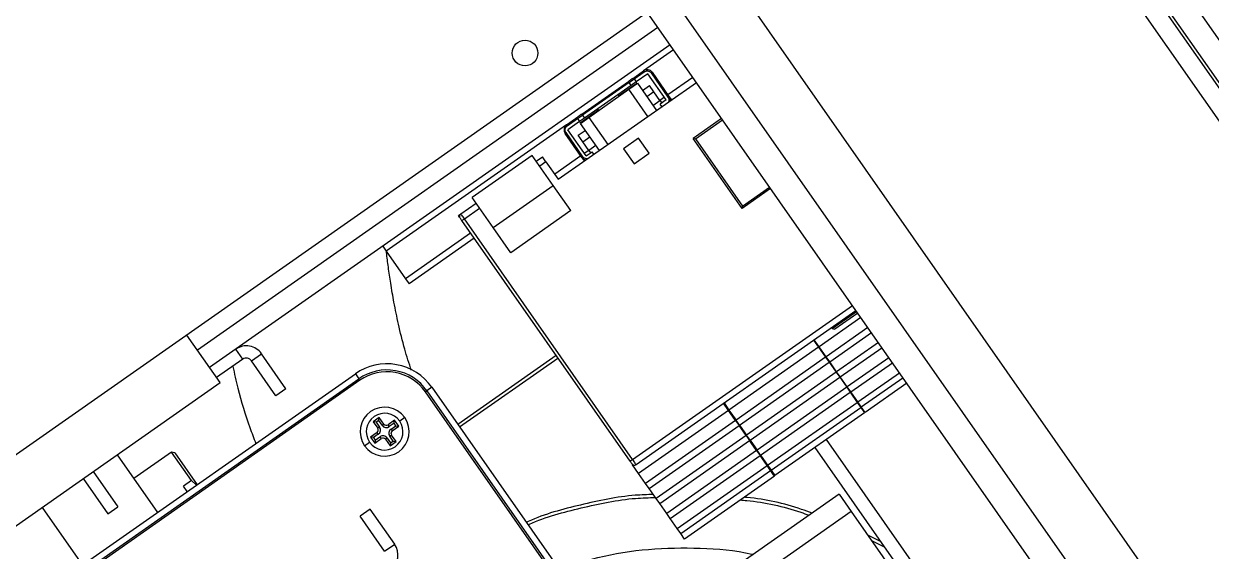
# Model space of a CAD drawing. Header units: millimetres. Extents: x 152904052 to 153933663, y 538271515 to 539240469.
# Drawn here: x 153466568.1 to 153466762.4, y 538579549.6 to 538579635.8 of the extents above; entities that cross this region are included whole.
import ezdxf

# ---------------------------------------------------------------- set-up
doc = ezdxf.new("R2010")
doc.units = ezdxf.units.MM
doc.layers.add('POWR', color=5, linetype='Continuous')

msp = doc.modelspace()

# ---------------------------------------------------------------- linework, layer by layer
at = {"layer": 'POWR', "color": 7}
for p, q in [((153466681.47, 538579750.47), (153466868.11, 538579483.92)), ((153466677.78, 538579747.89), (153466864.49, 538579481.24)), ((153466678.19, 538579748.18), (153466864.83, 538579481.62)), ((153466675.24, 538579746.11), (153466862, 538579479.4)), ((153466632.73, 538579716.34), (153466819.48, 538579449.63)), ((153466674.05, 538579640.41), (153466342.3, 538579408.12)), ((153466794.5, 538579468.39), (153466674.05, 538579640.41)), ((153466790.57, 538579465.64), (153466670.12, 538579637.66)), ((153466671.87, 538579635.16), (153466596.55, 538579582.42)), ((153466673.85, 538579632.34), (153466598.53, 538579579.6)), ((153466674.42, 538579631.52), (153466669.53, 538579628.09)), ((153466667.68, 538579626.8), (153466669.53, 538579628.09)), ((153466667.96, 538579626.75), (153466669.64, 538579627.92)), ((153466670.23, 538579627.61), (153466668.31, 538579626.26)), ((153466669.53, 538579628.09), (153466669.64, 538579627.92)), ((153466673.21, 538579623.35), (153466670.23, 538579627.61)), ((153466670.76, 538579627.73), (153466670.92, 538579627.84)), ((153466670.76, 538579627.73), (153466673.51, 538579623.8)), ((153466670.92, 538579627.84), (153466673.67, 538579623.91)), ((153466655.55, 538579610.37), (153466678.15, 538579626.19)), ((153466659.41, 538579621), (153466667.03, 538579626.34)), ((153466667.14, 538579626.18), (153466659.52, 538579620.84)), ((153466667.49, 538579625.68), (153466659.87, 538579620.35)), ((153466665.43, 538579624), (153466668.42, 538579626.09)), ((153466667.03, 538579626.34), (153466667.14, 538579626.18)), ((153466667.13, 538579625.07), (153466668.52, 538579626.04)), ((153466667.14, 538579626.18), (153466667.96, 538579626.75)), ((153466667.49, 538579625.68), (153466667.14, 538579626.18)), ((153466668.31, 538579626.26), (153466667.49, 538579625.68)), ((153466667.96, 538579626.75), (153466668.31, 538579626.26)), ((153466668.42, 538579626.09), (153466668.31, 538579626.26)), ((153466668.52, 538579626.04), (153466671.62, 538579621.62)), ((153466669.32, 538579624.89), (153466670.47, 538579625.7)), ((153466671.21, 538579624.63), (153466670.47, 538579625.7)), ((153466677.58, 538579627.01), (153466673.5, 538579624.16)), ((153466660.57, 538579620.48), (153466667.13, 538579625.07)), ((153466665.32, 538579624.16), (153466665.49, 538579623.92)), ((153466670.22, 538579620.64), (153466667.13, 538579625.07)), ((153466671.21, 538579624.63), (153466670.07, 538579623.83)), ((153466671.04, 538579622.44), (153466672.19, 538579623.24)), ((153466672.19, 538579623.24), (153466671.21, 538579624.63)), ((153466672.93, 538579623.76), (153466672.19, 538579623.24)), ((153466672.19, 538579623.24), (153466672.48, 538579622.83)), ((153466673.21, 538579623.35), (153466672.23, 538579622.66)), ((153466673.67, 538579623.91), (153466673.51, 538579623.8)), ((153466673.67, 538579623.91), (153466674.07, 538579623.34)), ((153466659.16, 538579619.61), (153466662.15, 538579621.71)), ((153466662.21, 538579621.62), (153466662.04, 538579621.87)), ((153466672.52, 538579622.25), (153466672.23, 538579622.66)), ((153466656.91, 538579619.26), (153466658.75, 538579620.55)), ((153466657.03, 538579619.09), (153466658.71, 538579620.27)), ((153466659.05, 538579619.78), (153466657.12, 538579618.43)), ((153466658.71, 538579620.27), (153466659.52, 538579620.84)), ((153466658.71, 538579620.27), (153466659.05, 538579619.78)), ((153466659.87, 538579620.35), (153466659.05, 538579619.78)), ((153466659.05, 538579619.78), (153466659.16, 538579619.61)), ((153466659.18, 538579619.5), (153466660.57, 538579620.48)), ((153466662.28, 538579615.08), (153466659.18, 538579619.5)), ((153466659.52, 538579620.84), (153466659.41, 538579621)), ((153466659.52, 538579620.84), (153466659.87, 538579620.35)), ((153466660.57, 538579620.48), (153466663.67, 538579616.05)), ((153466682.27, 538579620.31), (153466677.61, 538579617.04)), ((153466678.03, 538579616.97), (153466682.44, 538579620.06)), ((153466656.91, 538579619.26), (153466627.42, 538579598.61)), ((153466656.67, 538579617.86), (153466656.83, 538579617.98)), ((153466659.42, 538579613.93), (153466656.67, 538579617.86)), ((153466659.58, 538579614.05), (153466656.83, 538579617.98)), ((153466657.03, 538579619.09), (153466656.91, 538579619.26)), ((153466660.11, 538579614.17), (153466657.12, 538579618.43)), ((153466658.84, 538579617.55), (153466659.98, 538579618.35)), ((153466659.58, 538579616.49), (153466658.84, 538579617.55)), ((153466659.58, 538579616.49), (153466660.73, 538579617.29)), ((153466660.56, 538579615.09), (153466659.58, 538579616.49)), ((153466661.7, 538579615.9), (153466660.56, 538579615.09)), ((153466668.7, 538579617.07), (153466666.24, 538579615.35)), ((153466670.42, 538579614.61), (153466668.7, 538579617.07)), ((153466677.61, 538579617.04), (153466678.03, 538579616.97)), ((153466685.64, 538579605.58), (153466677.61, 538579617.04)), ((153466678.03, 538579616.97), (153466685.71, 538579605.99)), ((153466651.31, 538579614.26), (153466641.48, 538579607.38)), ((153466654.75, 538579609.35), (153466651.31, 538579614.26)), ((153466651.96, 538579613.34), (153466652.97, 538579614.05)), ((153466653.54, 538579613.23), (153466652.97, 538579614.05)), ((153466659.25, 538579614.18), (153466654.98, 538579611.19)), ((153466659.58, 538579614.05), (153466659.42, 538579613.93)), ((153466659.42, 538579613.93), (153466659.82, 538579613.36)), ((153466660.56, 538579615.09), (153466659.82, 538579614.58)), ((153466660.11, 538579614.17), (153466661.09, 538579614.86)), ((153466660.56, 538579615.09), (153466660.84, 538579614.68)), ((153466661.38, 538579614.45), (153466661.09, 538579614.86)), ((153466666.24, 538579615.35), (153466667.96, 538579612.89)), ((153466667.96, 538579612.89), (153466670.42, 538579614.61)), ((153466653.54, 538579613.23), (153466652.53, 538579612.52)), ((153466653.54, 538579613.23), (153466655.55, 538579610.37)), ((153466644.92, 538579602.47), (153466654.75, 538579609.35)), ((153466657.62, 538579605.25), (153466654.75, 538579609.35)), ((153466690.3, 538579608.84), (153466685.64, 538579605.58)), ((153466685.71, 538579605.99), (153466690.13, 538579609.09)), ((153466639.63, 538579604.71), (153466642.13, 538579606.46)), ((153466644.92, 538579602.47), (153466641.48, 538579607.38)), ((153466685.64, 538579605.58), (153466685.71, 538579605.99)), ((153466639.22, 538579604.42), (153466639.63, 538579604.71)), ((153466639.4, 538579604.16), (153466639.22, 538579604.42)), ((153466640.2, 538579603.89), (153466642.7, 538579605.64)), ((153466667.73, 538579564.57), (153466640.2, 538579603.89)), ((153466657.62, 538579605.25), (153466647.79, 538579598.37)), ((153466667.32, 538579564.29), (153466639.79, 538579603.61)), ((153466647.79, 538579598.37), (153466644.92, 538579602.47)), ((153466641.23, 538579601.56), (153466630.58, 538579594.1)), ((153466641.8, 538579600.74), (153466631.15, 538579593.28)), ((153466626.85, 538579599.43), (153466627.42, 538579598.61)), ((153466627.42, 538579598.61), (153466630.58, 538579594.1)), ((153466630.58, 538579594.1), (153466631.15, 538579593.28)), ((153466667.73, 538579564.57), (153466703.67, 538579589.74)), ((153466668.31, 538579563.75), (153466704.25, 538579588.92)), ((153466700.39, 538579585.98), (153466704.36, 538579588.76)), ((153466704.54, 538579588.51), (153466700.81, 538579585.9)), ((153466705.06, 538579587.76), (153466698.24, 538579582.99)), ((153466600.25, 538579577.14), (153466594.8, 538579584.92)), ((153466706.21, 538579586.13), (153466699.38, 538579581.35)), ((153466699.96, 538579580.53), (153466706.78, 538579585.31)), ((153466700.28, 538579586.14), (153466700.39, 538579585.98)), ((153466700.39, 538579585.98), (153466700.81, 538579585.9)), ((153466603.98, 538579580.97), (153466602.83, 538579582.61)), ((153466698.15, 538579582.93), (153466683.49, 538579572.66)), ((153466697.34, 538579584.09), (153466698.15, 538579582.93)), ((153466698.24, 538579582.99), (153466697.43, 538579584.14)), ((153466698.15, 538579582.93), (153466699.3, 538579581.29)), ((153466699.38, 538579581.35), (153466698.24, 538579582.99)), ((153466707.93, 538579583.67), (153466701.1, 538579578.89)), ((153466701.68, 538579578.07), (153466708.5, 538579582.85)), ((153466603.98, 538579580.97), (153466599.67, 538579577.96)), ((153466605.37, 538579580.72), (153466607.01, 538579581.87)), ((153466609.38, 538579574.99), (153466605.37, 538579580.72)), ((153466611.02, 538579576.14), (153466607.01, 538579581.87)), ((153466655.22, 538579581.57), (153466639.14, 538579570.32)), ((153466639.43, 538579569.91), (153466655.51, 538579581.16)), ((153466699.3, 538579581.29), (153466684.64, 538579571.02)), ((153466685.21, 538579570.2), (153466699.87, 538579580.47)), ((153466699.3, 538579581.29), (153466699.87, 538579580.47)), ((153466699.96, 538579580.53), (153466699.38, 538579581.35)), ((153466699.87, 538579580.47), (153466701.02, 538579578.83)), ((153466701.1, 538579578.89), (153466699.96, 538579580.53)), ((153466709.65, 538579581.21), (153466702.82, 538579576.43)), ((153466575.68, 538579545.89), (153466622.37, 538579578.59)), ((153466622.37, 538579578.59), (153466622.94, 538579577.77)), ((153466701.02, 538579578.83), (153466686.36, 538579568.57)), ((153466701.02, 538579578.83), (153466701.6, 538579578.01)), ((153466701.68, 538579578.07), (153466701.1, 538579578.89)), ((153466703.4, 538579575.61), (153466710.22, 538579580.39)), ((153466704.54, 538579573.98), (153466711.37, 538579578.75)), ((153466379.08, 538579422.27), (153466600.25, 538579577.14)), ((153466576.25, 538579545.07), (153466622.94, 538579577.77)), ((153466623.11, 538579577.52), (153466576.42, 538579544.83)), ((153466623.11, 538579577.52), (153466622.94, 538579577.77)), ((153466686.93, 538579567.75), (153466701.6, 538579578.01)), ((153466701.6, 538579578.01), (153466702.74, 538579576.38)), ((153466702.82, 538579576.43), (153466701.68, 538579578.07)), ((153466705.12, 538579573.16), (153466711.94, 538579577.93)), ((153466712.57, 538579577.04), (153466705.74, 538579572.27)), ((153466611.02, 538579576.14), (153466609.38, 538579574.99)), ((153466633.84, 538579575.63), (153466634.08, 538579575.8)), ((153466664.06, 538579532.47), (153466633.84, 538579575.63)), ((153466634.9, 538579576.38), (153466634.08, 538579575.8)), ((153466634.08, 538579575.8), (153466665.06, 538579531.57)), ((153466634.9, 538579576.38), (153466667.6, 538579529.69)), ((153466702.74, 538579576.38), (153466688.08, 538579566.11)), ((153466688.65, 538579565.29), (153466703.32, 538579575.56)), ((153466702.74, 538579576.38), (153466703.32, 538579575.56)), ((153466703.4, 538579575.61), (153466702.82, 538579576.43)), ((153466703.32, 538579575.56), (153466704.46, 538579573.92)), ((153466704.54, 538579573.98), (153466703.4, 538579575.61)), ((153466683.41, 538579572.6), (153466682.6, 538579573.76)), ((153466682.68, 538579573.82), (153466683.49, 538579572.66)), ((153466683.49, 538579572.66), (153466684.64, 538579571.02)), ((153466689.8, 538579563.65), (153466704.46, 538579573.92)), ((153466690.37, 538579562.83), (153466705.04, 538579573.1)), ((153466704.46, 538579573.92), (153466705.04, 538579573.1)), ((153466705.12, 538579573.16), (153466704.54, 538579573.98)), ((153466705.04, 538579573.1), (153466705.66, 538579572.21)), ((153466705.74, 538579572.27), (153466705.12, 538579573.16)), ((153466626.28, 538579571.44), (153466625.29, 538579570.75)), ((153466625.29, 538579570.75), (153466626.04, 538579569.68)), ((153466625.78, 538579570.66), (153466625.29, 538579570.75)), ((153466626.19, 538579570.95), (153466625.78, 538579570.66)), ((153466626.19, 538579570.95), (153466626.28, 538579571.44)), ((153466626.73, 538579570.17), (153466626.19, 538579570.95)), ((153466627.02, 538579570.37), (153466626.28, 538579571.44)), ((153466628.78, 538579570.99), (153466627.72, 538579570.25)), ((153466628.7, 538579570.5), (153466628.78, 538579570.99)), ((153466629.47, 538579570.01), (153466628.78, 538579570.99)), ((153466630.44, 538579571.42), (153466629.62, 538579570.85)), ((153466683.41, 538579572.6), (153466668.71, 538579562.31)), ((153466684.56, 538579570.97), (153466669.85, 538579560.67)), ((153466684.56, 538579570.97), (153466683.41, 538579572.6)), ((153466684.56, 538579570.97), (153466685.13, 538579570.15)), ((153466685.21, 538579570.2), (153466684.64, 538579571.02)), ((153466705.66, 538579572.21), (153466691, 538579561.94)), ((153466625.92, 538579568.99), (153466624.85, 538579568.24)), ((153466625.78, 538579570.66), (153466626.33, 538579569.88)), ((153466626.12, 538579568.7), (153466625.92, 538579568.99)), ((153466626.33, 538579569.88), (153466626.04, 538579569.68)), ((153466626.73, 538579570.17), (153466627.02, 538579570.37)), ((153466627.92, 538579569.96), (153466627.72, 538579570.25)), ((153466628.7, 538579570.5), (153466627.92, 538579569.96)), ((153466628.21, 538579569.55), (153466628.98, 538579570.1)), ((153466628.21, 538579569.55), (153466628.41, 538579569.27)), ((153466628.41, 538579569.27), (153466629.47, 538579570.01)), ((153466628.98, 538579570.1), (153466628.7, 538579570.5)), ((153466628.98, 538579570.1), (153466629.47, 538579570.01)), ((153466670.43, 538579559.85), (153466685.13, 538579570.15)), ((153466686.28, 538579568.51), (153466685.13, 538579570.15)), ((153466685.21, 538579570.2), (153466686.36, 538579568.57)), ((153466623.88, 538579566.83), (153466624.7, 538579567.4)), ((153466625.34, 538579568.15), (153466624.85, 538579568.24)), ((153466624.85, 538579568.24), (153466625.54, 538579567.26)), ((153466626.12, 538579568.7), (153466625.34, 538579568.15)), ((153466625.34, 538579568.15), (153466625.63, 538579567.75)), ((153466625.54, 538579567.26), (153466626.6, 538579568)), ((153466625.63, 538579567.75), (153466625.54, 538579567.26)), ((153466625.63, 538579567.75), (153466626.4, 538579568.29)), ((153466626.4, 538579568.29), (153466626.6, 538579568)), ((153466627.59, 538579568.08), (153466627.3, 538579567.88)), ((153466627.3, 538579567.88), (153466628.05, 538579566.82)), ((153466627.59, 538579568.08), (153466628.13, 538579567.3)), ((153466628, 538579568.37), (153466628.28, 538579568.57)), ((153466628.54, 538579567.59), (153466628, 538579568.37)), ((153466628.05, 538579566.82), (153466629.03, 538579567.5)), ((153466628.13, 538579567.3), (153466628.05, 538579566.82)), ((153466628.13, 538579567.3), (153466628.54, 538579567.59)), ((153466629.03, 538579567.5), (153466628.28, 538579568.57)), ((153466628.54, 538579567.59), (153466629.03, 538579567.5)), ((153466686.28, 538579568.51), (153466671.58, 538579558.21)), ((153466672.15, 538579557.4), (153466686.85, 538579567.69)), ((153466686.28, 538579568.51), (153466686.85, 538579567.69)), ((153466686.93, 538579567.75), (153466686.36, 538579568.57)), ((153466688, 538579566.05), (153466686.85, 538579567.69)), ((153466686.93, 538579567.75), (153466688.08, 538579566.11)), ((153466717.27, 538579542.43), (153466699.46, 538579567.87)), ((153466583.41, 538579565.35), (153466590.01, 538579555.93)), ((153466592.3, 538579565.78), (153466586.14, 538579561.46)), ((153466592.83, 538579565.68), (153466592.3, 538579565.78)), ((153466595.56, 538579561.13), (153466592.3, 538579565.78)), ((153466592.83, 538579565.68), (153466596.48, 538579560.46)), ((153466688, 538579566.05), (153466673.3, 538579555.76)), ((153466673.87, 538579554.94), (153466688.57, 538579565.23)), ((153466688, 538579566.05), (153466688.57, 538579565.23)), ((153466688.65, 538579565.29), (153466688.08, 538579566.11)), ((153466689.72, 538579563.59), (153466688.57, 538579565.23)), ((153466688.65, 538579565.29), (153466689.8, 538579563.65)), ((153466715.38, 538579541.11), (153466697.57, 538579566.55)), ((153466668.71, 538579562.31), (153466667.71, 538579563.73)), ((153466675.02, 538579553.3), (153466689.72, 538579563.59)), ((153466690.29, 538579562.77), (153466689.72, 538579563.59)), ((153466689.8, 538579563.65), (153466690.37, 538579562.83)), ((153466577.84, 538579561.45), (153466581.86, 538579555.72)), ((153466579.48, 538579562.6), (153466583.5, 538579556.86)), ((153466595.56, 538579561.13), (153466594.25, 538579560.21)), ((153466596.38, 538579560.39), (153466595.56, 538579561.13)), ((153466669.85, 538579560.67), (153466668.71, 538579562.31)), ((153466675.59, 538579552.48), (153466690.29, 538579562.77)), ((153466690.92, 538579561.88), (153466676.21, 538579551.59)), ((153466690.92, 538579561.88), (153466690.29, 538579562.77)), ((153466690.37, 538579562.83), (153466691, 538579561.94)), ((153466594.86, 538579559.33), (153466594.25, 538579560.21)), ((153466670.43, 538579559.85), (153466669.85, 538579560.67)), ((153466671.58, 538579558.21), (153466670.43, 538579559.85)), ((153466701.51, 538579558.92), (153466665.01, 538579533.37)), ((153466672.15, 538579557.4), (153466671.58, 538579558.21)), ((153466673.3, 538579555.76), (153466672.15, 538579557.4)), ((153466701.51, 538579558.92), (153466703.49, 538579556.1)), ((153466571.13, 538579556.75), (153466577.72, 538579547.33)), ((153466581.86, 538579555.72), (153466583.5, 538579556.86)), ((153466624.79, 538579556.48), (153466623.15, 538579555.33)), ((153466627.16, 538579549.6), (153466623.15, 538579555.33)), ((153466628.8, 538579550.74), (153466624.79, 538579556.48)), ((153466703.49, 538579556.1), (153466666.99, 538579530.55)), ((153466673.87, 538579554.94), (153466673.3, 538579555.76)), ((153466703.49, 538579556.1), (153466714.44, 538579540.45)), ((153466675.02, 538579553.3), (153466673.87, 538579554.94)), ((153466675.59, 538579552.48), (153466675.02, 538579553.3)), ((153466676.21, 538579551.59), (153466675.59, 538579552.48)), ((153466708.38, 538579551.11), (153466706.21, 538579552.21)), ((153466706.82, 538579551.34), (153466708.99, 538579550.25)), ((153466627.16, 538579549.6), (153466628.8, 538579550.74))]:
    msp.add_line(p, q, dxfattribs=at)
msp.add_circle((153466650.13, 538579630.99), 2.1, dxfattribs=at)
for centre, radius, start, end in [((153466670.1, 538579627.27), 1, 35, 125), ((153466667.8, 538579626.63), 0.2, 35, 125), ((153466672.85, 538579623.34), 1, 350.573, 35), ((153466658.87, 538579620.38), 0.2, 125, 215), ((153466657.49, 538579618.44), 1, 125, 215), ((153466660.24, 538579614.5), 1, 215, 259.427), ((153466604.55, 538579580.15), 3, 35, 125), ((153466604.55, 538579580.15), 1, 35, 125), ((153466627.53, 538579571.21), 9, 35, 125), ((153466627.53, 538579571.21), 8, 35, 125), ((153466627.53, 538579571.21), 7.7, 35, 125), ((153466627.16, 538579569.13), 4, 35, 215), ((153466627.16, 538579569.13), 4, 215, 35), ((153466627.16, 538579569.13), 3, 35, 215), ((153466627.16, 538579569.13), 3, 215, 35), ((153466625.63, 538579569.4), 0.5, 305, 35), ((153466625.63, 538579569.4), 0.851, 305, 35), ((153466627.43, 538579570.66), 0.851, 215, 305), ((153466627.43, 538579570.66), 0.5, 215, 305), ((153466628.69, 538579568.86), 0.851, 125, 215), ((153466628.69, 538579568.86), 0.5, 125, 215), ((153466626.89, 538579567.59), 0.851, 35, 125), ((153466626.89, 538579567.59), 0.5, 35, 125), ((153466626.34, 538579549.02), 3, 305, 35)]:
    msp.add_arc(centre, radius, start, end, dxfattribs=at)
for points, knots in [([(153466669.64, 538579627.92), (153466669.73, 538579627.97), (153466669.87, 538579628.05), (153466670.08, 538579628.07), (153466670.24, 538579628.06), (153466670.4, 538579628.02), (153466670.59, 538579627.92), (153466670.69, 538579627.8), (153466670.76, 538579627.73)], [0, 0, 0, 0, 0.239443, 0.36994, 0.5, 0.630497, 0.760557, 1, 1, 1, 1]), ([(153466667.68, 538579626.8), (153466667.67, 538579626.79), (153466667.66, 538579626.78), (153466667.58, 538579626.73), (153466667.49, 538579626.67), (153466667.39, 538579626.59), (153466667.24, 538579626.49), (153466667.11, 538579626.4), (153466667.03, 538579626.34)], [0, 0, 0, 0, 0.239443, 0.36994, 0.5, 0.630497, 0.760557, 1, 1, 1, 1]), ([(153466673.51, 538579623.8), (153466673.56, 538579623.71), (153466673.63, 538579623.57), (153466673.66, 538579623.36), (153466673.65, 538579623.2), (153466673.61, 538579623.07), (153466673.58, 538579623), (153466673.57, 538579622.98)], [0, 0, 0, 0, 0.349844, 0.54051, 0.730538, 0.921204, 1, 1, 1, 1]), ([(153466659.41, 538579621), (153466659.33, 538579620.95), (153466659.2, 538579620.86), (153466659.05, 538579620.75), (153466658.94, 538579620.68), (153466658.86, 538579620.62), (153466658.78, 538579620.56), (153466658.76, 538579620.55), (153466658.75, 538579620.55)], [0, 0, 0, 0, 0.239443, 0.36994, 0.5, 0.630497, 0.760557, 1, 1, 1, 1]), ([(153466656.83, 538579617.98), (153466656.78, 538579618.07), (153466656.71, 538579618.2), (153466656.68, 538579618.41), (153466656.69, 538579618.58), (153466656.74, 538579618.73), (153466656.83, 538579618.92), (153466656.95, 538579619.03), (153466657.03, 538579619.09)], [0, 0, 0, 0, 0.239443, 0.3699401, 0.5000002, 0.6304971, 0.760557, 1, 1, 1, 1]), ([(153466660.33, 538579613.71), (153466660.31, 538579613.71), (153466660.23, 538579613.7), (153466660.1, 538579613.71), (153466659.94, 538579613.76), (153466659.75, 538579613.85), (153466659.65, 538579613.97), (153466659.58, 538579614.05)], [0, 0, 0, 0, 0.079501, 0.269515, 0.460167, 0.650181, 1, 1, 1, 1]), ([(153466631.54, 538579579.12), (153466631.16, 538579580.28), (153466630.35, 538579582.79), (153466629.43, 538579586.52), (153466628.7, 538579590.12), (153466628.17, 538579593.22), (153466627.77, 538579595.93), (153466627.54, 538579597.66), (153466627.44, 538579598.53), (153466627.43, 538579598.59)], [0, 0, 0, 0, 0.182161, 0.392886, 0.575774, 0.733984, 0.868705, 0.989398, 1, 1, 1, 1]), ([(153466602.31, 538579579.8), (153466602.59, 538579578.61), (153466603.37, 538579575.25), (153466604.61, 538579571.02), (153466605.75, 538579568.05), (153466606.08, 538579567.18)], [0, 0, 0, 0, 0.280187, 0.789478, 1, 1, 1, 1]), ([(153466671.12, 538579558.86), (153466670.13, 538579558.83), (153466666.11, 538579558.71), (153466659.24, 538579557.21), (153466653.26, 538579555.67), (153466650.45, 538579554.37), (153466650.34, 538579554.32)], [0, 0, 0, 0, 0.138759, 0.564722, 0.983649, 1, 1, 1, 1]), ([(153466650.63, 538579553.91), (153466650.7, 538579553.94), (153466653.46, 538579555.21), (153466659.36, 538579556.73), (153466666.28, 538579558.23), (153466670.38, 538579558.35), (153466671.46, 538579558.38)], [0, 0, 0, 0, 0.010585, 0.425896, 0.848183, 1, 1, 1, 1]), ([(153466685.32, 538579557.97), (153466685.68, 538579557.94), (153466689.04, 538579557.67), (153466692.85, 538579556.83), (153466696.13, 538579555.64), (153466696.58, 538579555.47)], [0, 0, 0, 0, 0.092851, 0.875095, 1, 1, 1, 1]), ([(153466697.08, 538579555.82), (153466696.51, 538579556.03), (153466693.09, 538579557.28), (153466689.32, 538579558.14), (153466686.13, 538579558.4), (153466685.96, 538579558.42)], [0, 0, 0, 0, 0.1599268, 0.9556562, 1, 1, 1, 1]), ([(153466655.72, 538579546.65), (153466657.81, 538579547.34), (153466662.56, 538579548.91), (153466670.34, 538579550.1), (153466678.78, 538579550.21), (153466684.55, 538579549.81), (153466687.35, 538579549.08), (153466687.43, 538579549.07)], [0, 0, 0, 0, 0.205347, 0.466225, 0.729578, 0.992931, 1, 1, 1, 1])]:
    msp.add_open_spline(points, degree=3, knots=knots, dxfattribs=at)
for points in [[(153466639.63, 538579604.71), (153466639.58, 538579604.67), (153466639.48, 538579604.58), (153466639.41, 538579604.39), (153466639.41, 538579604.19), (153466639.47, 538579604.07), (153466639.51, 538579604.02)], [(153466639.51, 538579604.02), (153466639.51, 538579604.01), (153466639.52, 538579604), (153466639.58, 538579603.9), (153466639.68, 538579603.77), (153466639.75, 538579603.66), (153466639.79, 538579603.61)], [(153466640.2, 538579603.89), (153466640.13, 538579604), (153466639.98, 538579604.21), (153466639.79, 538579604.49), (153466639.65, 538579604.67), (153466639.64, 538579604.7), (153466639.63, 538579604.71)], [(153466639.79, 538579603.61), (153466639.8, 538579603.61), (153466639.81, 538579603.62), (153466639.91, 538579603.69), (153466640.04, 538579603.78), (153466640.15, 538579603.86), (153466640.2, 538579603.89)], [(153466667.73, 538579564.57), (153466667.68, 538579564.54), (153466667.57, 538579564.46), (153466667.44, 538579564.37), (153466667.34, 538579564.3), (153466667.33, 538579564.29), (153466667.32, 538579564.29)], [(153466667.32, 538579564.29), (153466667.36, 538579564.23), (153466667.44, 538579564.13), (153466667.53, 538579563.99), (153466667.6, 538579563.9), (153466667.61, 538579563.88), (153466667.61, 538579563.88)], [(153466667.61, 538579563.88), (153466667.65, 538579563.83), (153466667.74, 538579563.73), (153466667.93, 538579563.66), (153466668.13, 538579563.66), (153466668.25, 538579563.72), (153466668.31, 538579563.75)], [(153466668.31, 538579563.75), (153466668.3, 538579563.77), (153466668.28, 538579563.79), (153466668.15, 538579563.98), (153466667.96, 538579564.25), (153466667.81, 538579564.47), (153466667.73, 538579564.57)]]:
    msp.add_open_spline(points, degree=3, dxfattribs=at)

doc.saveas('drawing.dxf')
